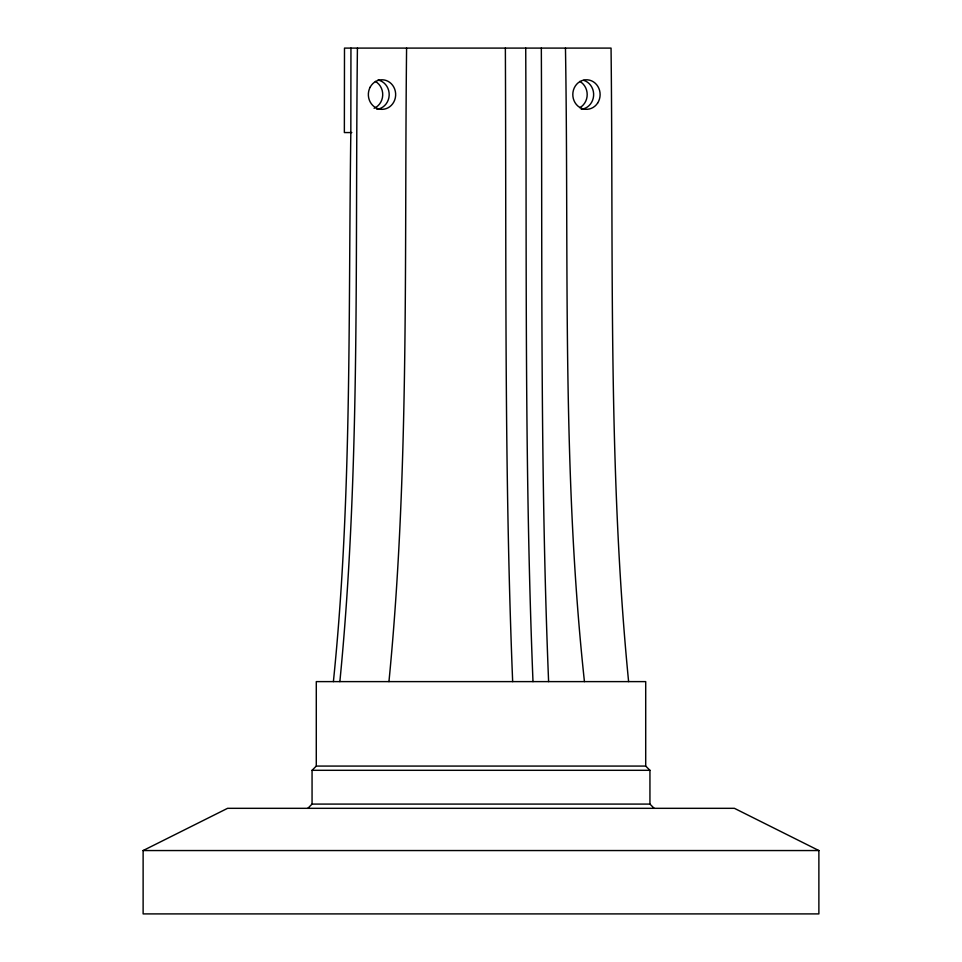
<?xml version="1.0" encoding="UTF-8"?>
<svg xmlns="http://www.w3.org/2000/svg" width="962" height="962" viewBox="0 0 962 962"><rect width="100%" height="100%" fill="white"/><g stroke="black" fill="none" stroke-linecap="round" stroke-linejoin="round"><path stroke-width="1.44" d="M350.95 48.1L350.829 132.564C348.232 315.572 352.068 499.314 333.393 681.613M357.419 48.1C354.978 259.235 360.522 471.212 339.863 681.613M406.589 48.1C404.22 259.235 409.559 471.212 388.949 681.613M307.84 808.321L312.061 804.088L312.061 770.309L316.282 766.077L316.294 681.613L645.706 681.613L645.706 766.077L649.939 770.309L649.939 804.088L654.16 808.321M143.122 850.552L227.597 808.321L734.403 808.321L818.878 850.552L818.878 913.9L143.122 913.9L143.122 850.552L818.878 850.552M351.803 132.564L344.36 132.564L344.492 48.1L611.05 48.1C613.479 259.235 607.948 471.212 628.607 681.613M316.282 766.077L645.718 766.077M312.061 770.309L649.939 770.309M312.061 804.088L649.939 804.088M584.439 681.613C561.7 471.368 568.951 259.187 565.464 48.1M512.662 681.613C504.112 470.574 506.385 259.259 505.363 48.1M548.605 681.613C540.031 470.574 542.352 259.259 541.329 48.1M532.996 681.613C524.422 470.574 526.743 259.259 525.721 48.1M378.018 80.026A14.779 13.66 -90 0 1 389.177 95.25A14.779 13.66 -90 0 1 376.767 109.283M583.754 80.351A14.779 13.66 -90 0 1 593.59 95.947A14.779 13.66 -90 0 1 581.228 109.283M375.348 81.421A14.779 13.66 -90 0 1 382.708 95.298A14.779 13.66 -90 0 1 374.098 108.297M579.809 81.421A14.779 13.66 -90 0 1 587.193 94.553A14.779 13.66 -90 0 1 579.809 107.684M370.178 87.169A14.779 13.66 90 0 0 381.998 109.343A14.779 13.66 90 0 0 393.831 87.169A14.779 13.66 90 0 0 370.178 87.169M597.63 103.066A14.779 13.66 -90 0 0 587.686 79.834A14.779 13.66 -90 0 0 574.073 100.769A14.779 13.66 -90 0 0 597.63 103.066"/></g></svg>
